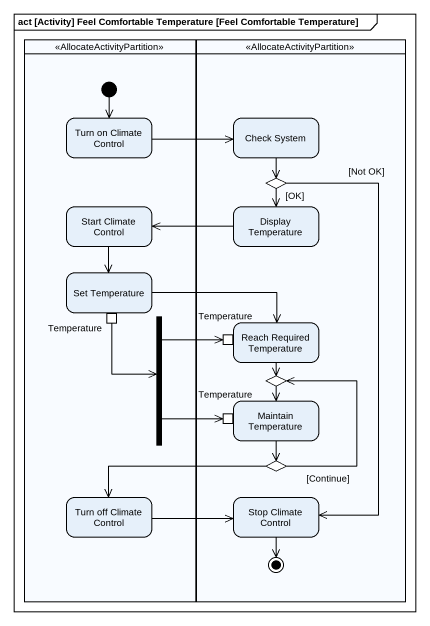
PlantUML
@startuml
mainframe act [Activity] Feel Comfortable Temperature [Feel Comfortable Temperature]
hide empty description
state " " as lane1 <<AllocateActivityPartition>> {
  state "Turn on Climate Control" as Turn_on_Climate_Control
  state "Start Climate Control" as Start_Climate_Control
  state "Set Temperature" as Set_Temperature {
    state Temperature <<outputPin>>
  }
  state fork1 <<fork>>
  state "Turn off Climate Control" as Turn_off_Climate_Control
  [*] --> Turn_on_Climate_Control
}
state " " as lane2 <<AllocateActivityPartition>> {
  state "Check System" as Check_System
  state choice1 <<choice>>
  state "Display Temperature" as Display_Temperature
  state "Reach Required Temperature" as Reach_Required_Temperature {
    state "Temperature" as Temperature_2 <<inputPin>>
  }
  state choice2 <<choice>>
  state "Maintain Temperature" as Maintain_Temperature {
    state "Temperature" as Temperature_3 <<inputPin>>
  }
  state choice3 <<choice>>
  state "Stop Climate Control" as Stop_Climate_Control
  Stop_Climate_Control --> [*]
}
Turn_on_Climate_Control -right-> Check_System
Check_System --> choice1
choice1 --> Display_Temperature : [OK]
choice1 --> Stop_Climate_Control : [Not OK]
Start_Climate_Control --> Set_Temperature
Display_Temperature -left-> Start_Climate_Control
Set_Temperature -right-> Reach_Required_Temperature
Temperature --> fork1
fork1 -up-> Temperature_2
fork1 -right-> Temperature_3
Reach_Required_Temperature --> choice2
choice2 --> Maintain_Temperature
Maintain_Temperature --> choice3
choice3 -up-> choice2 : [Continue]
choice3 -left-> Turn_off_Climate_Control
Turn_off_Climate_Control -right-> Stop_Climate_Control
@enduml
